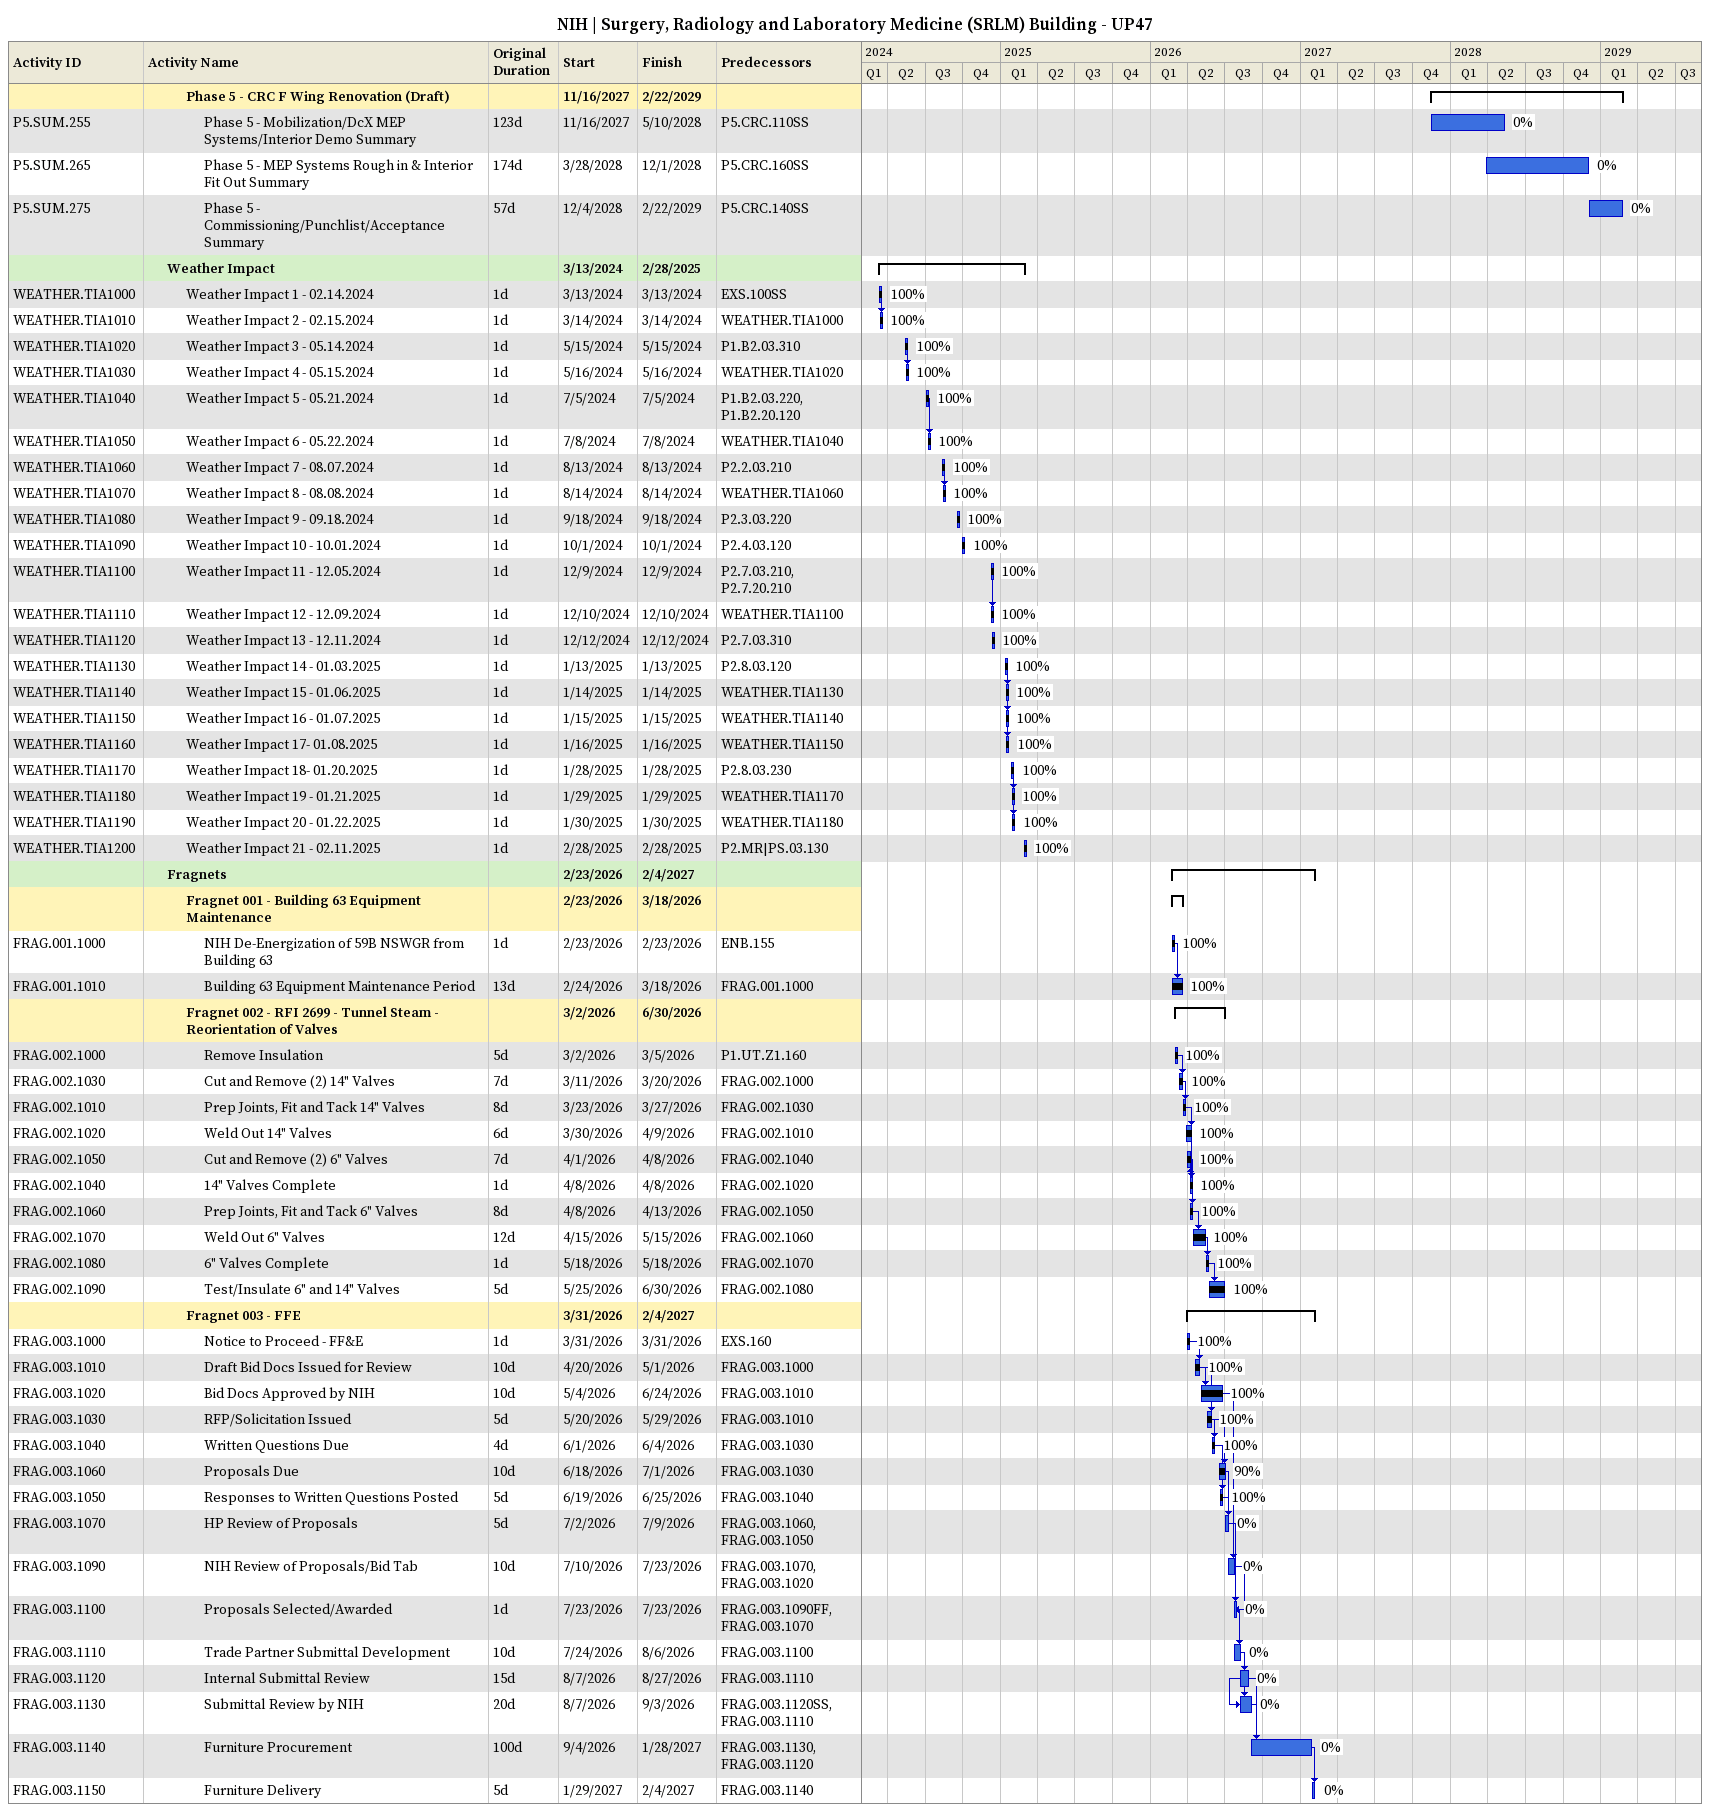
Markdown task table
NIH | Surgery, Radiology and Laboratory Medicine (SRLM) Building - UP47

| ID | Level | Task | Original duration | Start | Finish | Predecessors | % complete |
|---|---|---|---|---|---|---|---|
|  | 3 | **Phase 5 - CRC F Wing Renovation (Draft)** |  | 2027-11-16 | 2029-02-22 |  |  |
| P5.SUM.255 | 4 | Phase 5 - Mobilization/DcX MEP Systems/Interior Demo Summary | 123d | 2027-11-16 | 2028-05-10 | P5.CRC.110SS | 0 |
| P5.SUM.265 | 4 | Phase 5 - MEP Systems Rough in & Interior Fit Out Summary | 174d | 2028-03-28 | 2028-12-01 | P5.CRC.160SS | 0 |
| P5.SUM.275 | 4 | Phase 5 - Commissioning/Punchlist/Acceptance Summary | 57d | 2028-12-04 | 2029-02-22 | P5.CRC.140SS | 0 |
|  | 2 | **Weather Impact** |  | 2024-03-13 | 2025-02-28 |  |  |
| WEATHER.TIA1000 | 3 | Weather Impact 1 - 02.14.2024 | 1d | 2024-03-13 | 2024-03-13 | EXS.100SS | 100 |
| WEATHER.TIA1010 | 3 | Weather Impact 2 - 02.15.2024 | 1d | 2024-03-14 | 2024-03-14 | WEATHER.TIA1000 | 100 |
| WEATHER.TIA1020 | 3 | Weather Impact 3 - 05.14.2024 | 1d | 2024-05-15 | 2024-05-15 | P1.B2.03.310 | 100 |
| WEATHER.TIA1030 | 3 | Weather Impact 4 - 05.15.2024 | 1d | 2024-05-16 | 2024-05-16 | WEATHER.TIA1020 | 100 |
| WEATHER.TIA1040 | 3 | Weather Impact 5 - 05.21.2024 | 1d | 2024-07-05 | 2024-07-05 | P1.B2.03.220, P1.B2.20.120 | 100 |
| WEATHER.TIA1050 | 3 | Weather Impact 6 - 05.22.2024 | 1d | 2024-07-08 | 2024-07-08 | WEATHER.TIA1040 | 100 |
| WEATHER.TIA1060 | 3 | Weather Impact 7 - 08.07.2024 | 1d | 2024-08-13 | 2024-08-13 | P2.2.03.210 | 100 |
| WEATHER.TIA1070 | 3 | Weather Impact 8 - 08.08.2024 | 1d | 2024-08-14 | 2024-08-14 | WEATHER.TIA1060 | 100 |
| WEATHER.TIA1080 | 3 | Weather Impact 9 - 09.18.2024 | 1d | 2024-09-18 | 2024-09-18 | P2.3.03.220 | 100 |
| WEATHER.TIA1090 | 3 | Weather Impact 10 - 10.01.2024 | 1d | 2024-10-01 | 2024-10-01 | P2.4.03.120 | 100 |
| WEATHER.TIA1100 | 3 | Weather Impact 11 - 12.05.2024 | 1d | 2024-12-09 | 2024-12-09 | P2.7.03.210, P2.7.20.210 | 100 |
| WEATHER.TIA1110 | 3 | Weather Impact 12 - 12.09.2024 | 1d | 2024-12-10 | 2024-12-10 | WEATHER.TIA1100 | 100 |
| WEATHER.TIA1120 | 3 | Weather Impact 13 - 12.11.2024 | 1d | 2024-12-12 | 2024-12-12 | P2.7.03.310 | 100 |
| WEATHER.TIA1130 | 3 | Weather Impact 14 - 01.03.2025 | 1d | 2025-01-13 | 2025-01-13 | P2.8.03.120 | 100 |
| WEATHER.TIA1140 | 3 | Weather Impact 15 - 01.06.2025 | 1d | 2025-01-14 | 2025-01-14 | WEATHER.TIA1130 | 100 |
| WEATHER.TIA1150 | 3 | Weather Impact 16 - 01.07.2025 | 1d | 2025-01-15 | 2025-01-15 | WEATHER.TIA1140 | 100 |
| WEATHER.TIA1160 | 3 | Weather Impact 17- 01.08.2025 | 1d | 2025-01-16 | 2025-01-16 | WEATHER.TIA1150 | 100 |
| WEATHER.TIA1170 | 3 | Weather Impact 18- 01.20.2025 | 1d | 2025-01-28 | 2025-01-28 | P2.8.03.230 | 100 |
| WEATHER.TIA1180 | 3 | Weather Impact 19 - 01.21.2025 | 1d | 2025-01-29 | 2025-01-29 | WEATHER.TIA1170 | 100 |
| WEATHER.TIA1190 | 3 | Weather Impact 20 - 01.22.2025 | 1d | 2025-01-30 | 2025-01-30 | WEATHER.TIA1180 | 100 |
| WEATHER.TIA1200 | 3 | Weather Impact 21 - 02.11.2025 | 1d | 2025-02-28 | 2025-02-28 | P2.MR\|PS.03.130 | 100 |
|  | 2 | **Fragnets** |  | 2026-02-23 | 2027-02-04 |  |  |
|  | 3 | **Fragnet 001 - Building 63 Equipment Maintenance** |  | 2026-02-23 | 2026-03-18 |  |  |
| FRAG.001.1000 | 4 | NIH De-Energization of 59B NSWGR from Building 63 | 1d | 2026-02-23 | 2026-02-23 | ENB.155 | 100 |
| FRAG.001.1010 | 4 | Building 63 Equipment Maintenance Period | 13d | 2026-02-24 | 2026-03-18 | FRAG.001.1000 | 100 |
|  | 3 | **Fragnet 002 - RFI 2699 - Tunnel Steam - Reorientation of Valves** |  | 2026-03-02 | 2026-06-30 |  |  |
| FRAG.002.1000 | 4 | Remove Insulation | 5d | 2026-03-02 | 2026-03-05 | P1.UT.Z1.160 | 100 |
| FRAG.002.1030 | 4 | Cut and Remove (2) 14" Valves | 7d | 2026-03-11 | 2026-03-20 | FRAG.002.1000 | 100 |
| FRAG.002.1010 | 4 | Prep Joints, Fit and Tack 14" Valves | 8d | 2026-03-23 | 2026-03-27 | FRAG.002.1030 | 100 |
| FRAG.002.1020 | 4 | Weld Out 14" Valves | 6d | 2026-03-30 | 2026-04-09 | FRAG.002.1010 | 100 |
| FRAG.002.1050 | 4 | Cut and Remove (2) 6" Valves | 7d | 2026-04-01 | 2026-04-08 | FRAG.002.1040 | 100 |
| FRAG.002.1040 | 4 | 14" Valves Complete | 1d | 2026-04-08 | 2026-04-08 | FRAG.002.1020 | 100 |
| FRAG.002.1060 | 4 | Prep Joints, Fit and Tack 6" Valves | 8d | 2026-04-08 | 2026-04-13 | FRAG.002.1050 | 100 |
| FRAG.002.1070 | 4 | Weld Out 6" Valves | 12d | 2026-04-15 | 2026-05-15 | FRAG.002.1060 | 100 |
| FRAG.002.1080 | 4 | 6" Valves Complete | 1d | 2026-05-18 | 2026-05-18 | FRAG.002.1070 | 100 |
| FRAG.002.1090 | 4 | Test/Insulate 6" and 14" Valves | 5d | 2026-05-25 | 2026-06-30 | FRAG.002.1080 | 100 |
|  | 3 | **Fragnet 003 - FFE** |  | 2026-03-31 | 2027-02-04 |  |  |
| FRAG.003.1000 | 4 | Notice to Proceed - FF&E | 1d | 2026-03-31 | 2026-03-31 | EXS.160 | 100 |
| FRAG.003.1010 | 4 | Draft Bid Docs Issued for Review | 10d | 2026-04-20 | 2026-05-01 | FRAG.003.1000 | 100 |
| FRAG.003.1020 | 4 | Bid Docs Approved by NIH | 10d | 2026-05-04 | 2026-06-24 | FRAG.003.1010 | 100 |
| FRAG.003.1030 | 4 | RFP/Solicitation Issued | 5d | 2026-05-20 | 2026-05-29 | FRAG.003.1010 | 100 |
| FRAG.003.1040 | 4 | Written Questions Due | 4d | 2026-06-01 | 2026-06-04 | FRAG.003.1030 | 100 |
| FRAG.003.1060 | 4 | Proposals Due | 10d | 2026-06-18 | 2026-07-01 | FRAG.003.1030 | 90 |
| FRAG.003.1050 | 4 | Responses to Written Questions Posted | 5d | 2026-06-19 | 2026-06-25 | FRAG.003.1040 | 100 |
| FRAG.003.1070 | 4 | HP Review of Proposals | 5d | 2026-07-02 | 2026-07-09 | FRAG.003.1060, FRAG.003.1050 | 0 |
| FRAG.003.1090 | 4 | NIH Review of Proposals/Bid Tab | 10d | 2026-07-10 | 2026-07-23 | FRAG.003.1070, FRAG.003.1020 | 0 |
| FRAG.003.1100 | 4 | Proposals Selected/Awarded | 1d | 2026-07-23 | 2026-07-23 | FRAG.003.1090FF, FRAG.003.1070 | 0 |
| FRAG.003.1110 | 4 | Trade Partner Submittal Development | 10d | 2026-07-24 | 2026-08-06 | FRAG.003.1100 | 0 |
| FRAG.003.1120 | 4 | Internal Submittal Review | 15d | 2026-08-07 | 2026-08-27 | FRAG.003.1110 | 0 |
| FRAG.003.1130 | 4 | Submittal Review by NIH | 20d | 2026-08-07 | 2026-09-03 | FRAG.003.1120SS, FRAG.003.1110 | 0 |
| FRAG.003.1140 | 4 | Furniture Procurement | 100d | 2026-09-04 | 2027-01-28 | FRAG.003.1130, FRAG.003.1120 | 0 |
| FRAG.003.1150 | 4 | Furniture Delivery | 5d | 2027-01-29 | 2027-02-04 | FRAG.003.1140 | 0 |
